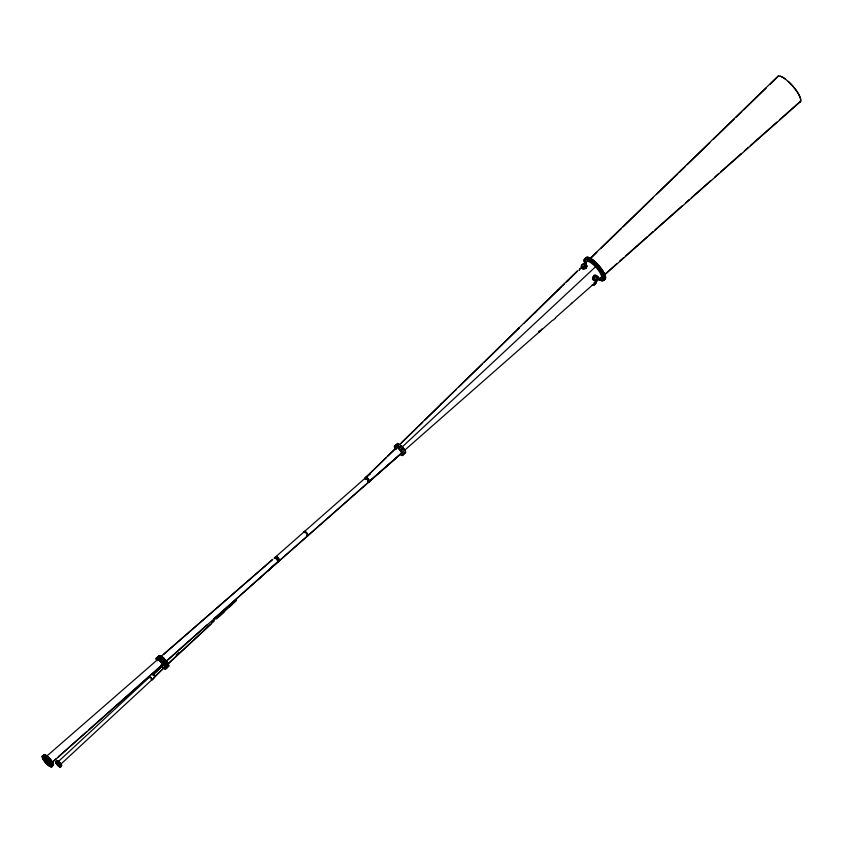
<?xml version="1.0" encoding="UTF-8"?>
<svg xmlns="http://www.w3.org/2000/svg" width="843" height="843" viewBox="0 0 843 843"><rect width="100%" height="100%" fill="white"/><g stroke="black" fill="none" stroke-linecap="round" stroke-linejoin="round"><path stroke-width="1.26" d="M267.368 571.406L278.053 561.891L203.047 628.657M585.284 261.657L584.789 260.951M585.463 262.805L584.831 262.268L585.305 262.531M586.96 260.076L586.296 259.37M588.361 258.39L588.077 257.81L588.667 258.38M589.067 260.466L589.542 260.729M590.964 261.625L591.354 262.004M593.187 263.532L592.629 263.121L593.272 263.617M596.296 263.395L596.928 264.07L596.264 263.364M598.551 265.977L598.109 265.334L598.783 265.977M599.879 267.589L600.511 268.127L599.879 267.452M600.427 279.855L599.763 279.149L600.395 279.686M601.586 273.785L600.922 273.079M602.05 274.955L602.355 275.218M602.576 279.929L601.944 279.391L602.576 279.887A14.268 4.099 48.7 0 0 599.131 267.663A14.268 4.099 48.7 0 0 585.179 258.664M59.663 765.033C53.931 761.482 60.454 763.516 59.168 764.264M60.222 766.888C58.831 765.718 61.318 768.163 61.181 765.707M149.643 677.382L150.897 677.688L152.088 679.616L61.581 763.484M153.004 674.927L162.762 665.517L153.004 674.758M151.266 679.405C152.868 680.375 156.06 676.36 153.869 675.085M154.691 676.465L165.386 666.391L152.183 679.711M585.411 259.444L586.033 260.055M585.495 262.974L585 262.268M585.137 260.16L585.421 260.74L585.063 260.065M591.449 262.331L590.848 261.625L591.417 262.162M596.644 266.925L597.044 267.452M598.435 265.882L598.109 265.334M598.446 269.107L598.772 269.655L598.477 269.096M600.311 271.636L599.91 271.109M601.354 279.644L601.681 280.192L601.386 279.634M603.367 278.485L602.956 277.958M603.082 279.233L602.513 278.854L603.072 279.265M588.024 257.947L588.593 258.358M596.433 266.915L597.044 267.516L596.602 266.925M598.109 265.45L598.72 265.956M602.756 277.958L603.367 278.548L602.924 277.958M267.895 570.711L277.937 561.691L213.859 618.794M43.393 756.55L43.077 756.087L43.604 756.508M42.572 756.371L42.751 756.751M43.119 758.879L43.299 758.784A6.017 1.728 48.7 0 0 50.591 765.992A6.017 1.728 48.7 0 0 47.535 759.206A6.017 1.728 48.7 0 0 43.372 758.816L43.088 758.9M44.647 756.845L44.11 756.371L44.637 756.782M45.807 755.75L45.427 755.18L45.891 755.676M46.017 757.688L45.691 757.583M47.071 758.689L47.535 759.037L47.082 758.489M48.841 757.941L48.325 757.446M47.113 763.769L47.187 763.884M48.641 760.112L49.063 760.66M49.906 758.963L50.317 759.554M48.831 765.497L48.42 764.907M49.737 765.75L50.222 766.308L49.748 765.75M50.886 763.579L51.349 764.074M52.361 762.43L52.666 762.883L52.34 762.462M50.928 766.435L50.949 766.403M51.549 764.917L51.845 765.412L51.571 764.917M51.286 765.813L51.75 766.298L51.455 765.739M43.362 755.37A7.281 2.086 48.7 0 1 48.314 757.13A7.281 2.086 48.7 0 1 53.467 764.77L51.708 766.909L53.478 764.801A7.218 2.076 48.7 0 0 48.441 757.193A7.218 2.076 48.7 0 0 43.457 755.37M59.4 765.065C56.449 760.228 57.103 766.034 59.4 765.065A1.897 0.548 47.2 0 1 58.019 763.8A1.897 0.548 47.2 0 1 57.366 762.536L57.788 764.064L59.684 765.17M57.482 762.515L59.558 764.622M156.84 659.89L156.44 659.363L156.924 659.69M157.472 658.394L157.462 658.415M161.066 656.412L161.171 656.497M159.97 659.69L159.612 659.521M156.176 659.057A7.281 2.086 48.7 0 1 161.182 660.354L163.163 662.45A7.281 2.086 48.7 0 1 164.385 668.71M164.027 658.668L163.605 658.257L164.069 658.657M160.75 665.685L161.287 666.212L160.844 665.833M162.731 662.271L162.973 662.767L162.762 662.271A7.218 2.076 48.7 0 1 166.113 667.751A7.218 2.076 48.7 0 1 163.89 668.488M165.175 659.921L165.639 660.469L163.69 658.141A7.281 2.086 48.7 0 0 158.684 656.855M165.365 662.861L165.671 663.315L165.386 662.851M163.784 667.846L164.174 668.404L163.827 667.846M164.965 665.822L164.806 665.643M166.493 661.808L166.977 662.166L166.503 661.607M165.091 668.383L164.849 668.12M165.597 667.371L165.291 666.918L165.818 667.329M167.883 663.841L167.399 663.283L167.841 663.841M165.776 668.362L165.312 667.761L165.723 668.32M401.553 446.368L401.099 445.821L401.51 446.368M582.576 267.684L584.726 265.703L586.918 265.882L586.317 268.253L583.356 269.096M595.611 279.539C599.721 269.307 585.716 280.708 597.023 280.34M370.604 473.344L365.356 477.96L370.499 473.545M539.278 331.836L541.891 329.065M483.882 362.553L484.778 361.636M577.17 271.088L400.53 443.608M531.585 315.935L529.436 318.127M534.494 313.196L559.078 289.233L557.676 290.529M485.547 360.962L519.33 327.906M422.628 422.406L418.233 426.569M456.2 389.498L425.114 419.877M441.648 403.428L440.942 404.124M417.38 427.401L403.102 441.321M536.011 311.699L532.639 314.913M365.809 477.412L397 446.959M401.405 442.986L403.112 441.31M458.74 387.032L482.291 364.092M569.973 278.559L577.718 270.972M559.71 288.538L561.986 286.325M563.135 285.219L564.273 284.102M365.841 477.517L386.073 457.833M387.917 456.042L396.189 447.981M590.037 258.516L777.362 76.766A17.092 4.91 48.7 0 1 785.233 78.894M590.269 258.759L596.855 252.363M600.627 248.706L621.333 228.622M623.209 226.788L653.336 197.568M657.097 193.911L677.814 173.816M679.69 171.993L685.338 166.514M687.224 164.691L709.817 142.773M713.578 139.116L734.285 119.021M736.171 117.198L741.819 111.719M743.705 109.885L766.287 87.967M770.059 84.321L777.583 77.008A16.755 4.816 48.7 0 1 778.574 76.239M526.064 321.383L528.308 319.212M524.378 323.017L524.936 322.469M208.98 625.98L206.82 627.982M402.016 447.127L595.316 266.989M566.549 281.889L568.825 279.813M56.281 762.061L57.324 761.103M56.576 762.567L56.892 761.914A2.613 0.759 47.2 0 0 57.082 762.82M58.083 761.809L149.548 677.034M58.462 763.758L58.978 763.252A1.897 0.548 47.2 0 1 59.421 763.747M176.166 655.127L179.043 652.461M211.582 622.303L218.284 616.096M222.51 612.197L225.397 609.51M246.999 589.489L248.906 587.719M167.367 664.421L214.217 621.006M218.874 616.686L231.899 604.621M167.43 664.505L205.913 628.846M60.243 766.087L61.571 765.296L61.149 764.759M229.096 607.339L236.472 600.532M210.95 624.189L209.696 625.285M216.525 618.962L223.975 612.113M567.307 281.204L568.825 279.834M166.155 661.239L207.062 624.863M277.969 561.933L368.823 481.89M166.261 661.365L203.037 628.667M278.021 561.986L369.023 481.859M257.947 579.773L260.772 577.265M52.319 762.135L56.239 758.658M58.199 756.919L86.618 731.724M88.578 729.996L162.088 664.832A3.467 0.991 48.7 0 1 161.224 664.864M51.455 763.126L162.204 664.958M604.852 274.26L616.644 263.838M619.584 261.225L623.514 257.747M625.485 256.009L647.108 236.883M649.068 235.144L652.998 231.667M654.969 229.928L682.482 205.597M685.433 202.984L689.363 199.506M691.323 197.768L710.976 180.381M714.906 176.904L718.837 173.437M720.807 171.698L741.44 153.437M744.39 150.834L748.321 147.356M750.291 145.618L776.825 122.151M779.764 119.537L800.407 101.286M604.094 275.376L800.629 101.529M157.251 659.69L158.168 658.889M158.284 659.005L44.742 757.889M395.715 449.614A6.438 1.855 48.7 0 1 394.619 445.684A6.438 1.855 48.7 0 1 398.707 447.833L401.226 445.631L403.133 447.654A6.438 1.855 48.7 0 1 404.176 453.113M275.661 556.865L365.24 478.076M161.182 660.354L163.69 658.141M400.351 454.546A6.438 1.855 48.7 0 0 403.27 454.883A6.438 1.855 48.7 0 0 400.625 449.867L403.133 447.654M163.163 662.45L165.671 660.238A7.281 2.086 48.7 0 1 166.893 666.497M368.886 481.722L401.479 453.176M404.629 450.278L552.555 320.277M555.505 317.674L601.786 276.852M601.449 277.716L602.218 277.031A10.959 3.151 48.7 0 0 602.345 275.861M162.414 664.769L163.12 664.158M603.725 280.087L605.4 278.611M369.371 481.406L400.962 453.639M369.445 481.501L402.058 452.912M161.751 655.854L272.521 559.457M163.69 654.379L272.721 559.499M553.25 320.108L555.305 318.327M593.261 263.796L592.903 263.185M600.395 279.823L599.931 279.149M602.576 280.055L602.113 279.391M152.91 674.653L153.574 674.895M158.094 658.394L158.495 658.91M602.334 275.239L602.513 275.619M153.026 674.59L153.869 675.138M154.448 676.581L154.417 675.749M594.694 264.892L595.19 265.598L594.747 264.955M598.277 268.949L598.741 269.444M601.133 279.486L601.649 279.981M164.448 667.287C165.692 667.245 162.688 664.2 163.036 665.791M582.703 268.791L585.748 268.474L587.023 265.861L585.706 265.06L583.672 265.988L582.292 267.6L582.703 268.791L581.828 267.178M603.967 274.028L603.809 273.532M593.008 279.634C602.123 282.363 592.977 268.232 593.008 279.634L594.094 280.234M601.491 269.57L601.997 270.203M587.666 259.707L588.182 260.202M594.789 264.955L595.158 265.429M601.502 269.518L602.05 270.16M396.61 445.547L396.221 445.02L396.537 445.504M161.308 661.007L161.466 660.923A3.467 0.991 48.7 0 0 159.875 659.437A3.635 1.043 48.7 0 1 161.571 660.996M47.176 756.592L47.008 756.129M592.871 260.698L592.566 260.076L592.871 260.698A12.508 3.593 48.7 0 0 590.89 259.391M161.182 666.37L160.887 666.139A7.218 2.076 48.7 0 0 162.446 667.519M594.663 261.783L594.768 261.888M585.168 260.15L585.432 260.498M602.85 279.012L603.145 279.349M60.359 763.484L60.211 763.305M164.185 661.344L162.393 659.289A7.281 2.086 48.7 0 0 157.378 657.993M164.132 661.218L164.459 661.312A7.281 2.086 48.7 0 1 166.819 667.856M603.061 271.846L603.145 271.962M398.707 447.833L400.625 449.867M44.416 760.607L44.089 760.523M585.253 266.293L586.317 268.253M594.083 282.542L595.032 284.291A2.571 1.528 -28.5 0 1 591.976 285.208M788.268 81.413A17.092 4.91 48.7 0 1 799.628 102.319M780.281 76.334A16.755 4.816 48.7 0 1 795.507 89.548A16.755 4.816 48.7 0 1 799.417 102.056M275.809 557.75A2.698 0.78 48.7 0 1 276.462 556.896A2.698 0.78 48.7 0 1 278.98 559.573A2.698 0.78 48.7 0 1 278.622 560.743A2.634 0.759 48.7 0 0 278.949 559.552A2.634 0.759 48.7 0 0 276.493 556.928A2.634 0.759 48.7 0 0 275.84 557.771A2.634 0.759 48.7 0 1 276.493 556.928A2.634 0.759 48.7 0 1 278.949 559.552A2.634 0.759 48.7 0 1 278.601 560.69M275.619 557.876A2.74 0.79 48.7 0 1 276.283 557.002A2.74 0.79 48.7 0 1 278.843 559.731A2.74 0.79 48.7 0 1 278.475 560.922M275.556 557.929A2.74 0.79 48.7 0 1 276.23 557.065A2.74 0.79 48.7 0 1 278.78 559.784A2.74 0.79 48.7 0 1 278.411 560.974M274.302 558.203A2.803 0.801 48.7 0 1 276.947 559.446A2.803 0.801 48.7 0 1 277.442 561.902M274.418 558.298A2.634 0.759 48.7 0 1 276.599 559.13A2.634 0.759 48.7 0 1 277.79 561.891A2.634 0.759 48.7 0 0 277.937 561.691M278.053 561.891A2.803 0.801 48.7 0 1 277.969 562.06M59.621 765.518A2.613 0.759 47.2 0 1 58.041 764.158M57.756 763.811A2.613 0.759 47.2 0 1 57.261 763.136M57.313 761.809A2.613 0.759 47.2 0 1 57.819 762.03M59.084 763.052A2.613 0.759 47.2 0 1 59.684 763.737M59.948 764.074A2.613 0.759 47.2 0 1 60.348 764.727M60.485 765.022A2.613 0.759 47.2 0 1 60.548 765.623M60.074 765.012A1.897 0.548 47.2 0 1 59.737 765.202M58.072 762.515A1.897 0.548 47.2 0 1 58.515 762.82M59.769 764.243A1.897 0.548 47.2 0 1 60.001 764.675M60.285 765.528A2.36 0.685 47.2 0 1 59.99 765.539M59.526 765.339A2.36 0.685 47.2 0 1 58.978 764.949M58.399 764.422A2.36 0.685 47.2 0 1 57.134 762.641M57.461 761.998A2.36 0.685 47.2 0 1 57.914 762.198M59.052 763.126A2.36 0.685 47.2 0 1 59.59 763.737M60.032 764.348A2.36 0.685 47.2 0 1 60.401 765.307M58.852 764A2.403 0.695 47.2 0 1 58.304 763.379M57.598 761.545A2.403 0.695 47.2 0 1 60.527 763.927M56.755 761.619A3.604 1.043 47.2 0 1 58.22 761.113A3.604 1.043 47.2 0 1 61.507 764.791A3.604 1.043 47.2 0 1 60.422 765.739M52.087 764.959A6.006 1.728 48.7 0 1 50.591 765.001M52.087 764.875A5.943 1.707 48.7 0 1 50.612 764.917M50.232 763.79A4.215 1.212 48.7 0 1 46.502 760.607A4.215 1.212 48.7 0 1 45.311 757.362M50.222 764.021A4.046 1.159 48.7 0 1 45.406 759.912A4.046 1.159 48.7 0 1 47.197 758.9M50.274 762.926A4.046 1.159 48.7 0 0 49.474 761.45A4.215 1.212 48.7 0 1 50.475 764M50.39 763.315A4.046 1.159 48.7 0 1 50.359 763.874M50.338 764.148A4.215 1.212 48.7 0 1 45.322 759.87A4.215 1.212 48.7 0 1 47.176 758.816M52.171 765.95A7.218 2.076 48.7 0 0 45.195 756.74A7.218 2.076 48.7 0 0 43.551 760.007A7.218 2.076 48.7 0 0 51.697 766.888A7.281 2.086 48.7 0 1 43.53 759.891A7.281 2.086 48.7 0 1 45.174 756.624A7.281 2.086 48.7 0 1 52.255 765.834M49.895 759.385A5.595 1.602 48.7 0 1 51.044 760.892M51.887 762.304A5.595 1.602 48.7 0 1 52.308 763.473M51.792 762.325A5.532 1.591 48.7 0 1 52.224 763.473M149.685 677.688A1.886 0.548 47.2 0 1 150.286 677.161A1.886 0.548 47.2 0 1 152.109 679.205A1.886 0.548 47.2 0 1 151.297 679.49M162.868 662.893A3.635 1.043 48.7 0 1 163.142 663.652M158.589 658.836A3.467 0.991 48.7 0 1 159.148 658.984M162.762 662.83A3.467 0.991 48.7 0 1 163.026 663.557M157.23 660.195A3.635 1.043 48.7 0 1 160.655 661.797A3.635 1.043 48.7 0 1 161.298 664.979M157.346 660.29A3.467 0.991 48.7 0 1 159.369 660.575A3.467 0.991 48.7 0 1 162.109 664.358M166.356 667.804A7.218 2.076 48.7 0 0 164.164 661.081L164.374 661.386A7.281 2.086 48.7 0 1 166.724 667.93M157.609 658.499A7.218 2.076 48.7 0 1 162.688 659.511L162.488 659.205A7.281 2.086 48.7 0 0 157.472 657.919M156.303 659.647A7.218 2.076 48.7 0 1 161.382 660.659M157.725 660.754A3.635 1.043 48.7 0 1 158.61 659.605A3.635 1.043 48.7 0 1 162.014 663.22A3.635 1.043 48.7 0 1 161.519 664.79M165.47 659.932A7.218 2.076 48.7 0 1 167.662 666.665M158.916 657.361A7.218 2.076 48.7 0 1 163.995 658.362M160.402 657.024A3.635 1.043 48.7 0 1 160.981 657.182M365.398 478.381A2.55 0.727 48.7 0 1 367.801 479.509A2.55 0.727 48.7 0 1 368.254 481.732M365.43 478.982A2.634 0.759 48.7 0 1 366.168 478.192A2.634 0.759 48.7 0 1 368.644 480.974A2.634 0.759 48.7 0 1 367.906 481.753M571.565 303.101A2.55 0.727 48.7 0 1 571.322 303.585M539.099 330.962A2.55 0.727 48.7 0 1 538.645 331.857M585.874 258.495A14.215 4.078 48.7 0 1 598.846 265.608A14.215 4.078 48.7 0 1 604.094 279.265M585.822 258.495A14.268 4.099 48.7 0 1 599.225 266.093A14.268 4.099 48.7 0 1 603.599 279.286M586.401 263.016A10.959 3.151 48.7 0 1 596.549 267.937A10.959 3.151 48.7 0 1 599.447 278.085M584.557 262.637A14.215 4.078 48.7 0 1 590.469 260.972A14.215 4.078 48.7 0 1 602.977 275.819A14.215 4.078 48.7 0 1 598.635 279.349M585.442 264.618A14.268 4.099 48.7 0 1 588.72 259.781A14.268 4.099 48.7 0 1 602.176 274.091A14.268 4.099 48.7 0 1 599.974 280.076M585.116 258.706A14.268 4.099 48.7 0 1 597.961 266.399A14.268 4.099 48.7 0 1 603.788 280.002M593.62 261.256A12.508 3.593 48.7 0 1 595.105 262.51M396.874 444.556A6.438 1.855 48.7 0 1 401.226 445.631M395.567 445.694A6.438 1.855 48.7 0 1 399.919 446.769L401.826 448.803A6.438 1.855 48.7 0 1 403.85 454.503M579.331 270.076A2.571 1.928 -61.2 0 1 580.975 268.158M579.12 270.498A2.698 2.023 -61.2 0 1 581.343 267.916M595.622 282.015A2.571 1.528 -28.5 0 1 595.032 284.291M595.896 282.163A2.698 1.602 -28.5 0 1 595.105 284.333A2.698 1.602 -28.5 0 1 592.25 285.366M397.907 447.201A3.741 1.075 48.7 0 1 399.593 448.455M397.833 447.075A3.909 1.128 48.7 0 1 398.665 447.591M396.41 449.098A3.909 1.128 48.7 0 1 398.865 449.034A3.909 1.128 48.7 0 1 401.11 453.608M365.683 479.182A2.698 0.78 48.7 0 1 366.073 477.939A2.698 0.78 48.7 0 1 368.749 480.784A2.698 0.78 48.7 0 1 368.043 481.69M365.873 478.266A2.634 0.759 48.7 0 1 366.726 477.728A2.634 0.759 48.7 0 1 369.076 480.278A2.634 0.759 48.7 0 1 368.812 481.469M365.778 478.15A2.74 0.79 48.7 0 1 367.959 478.74A2.74 0.79 48.7 0 1 369.002 481.595M365.209 479.077A2.74 0.79 48.7 0 1 365.873 478.202A2.74 0.79 48.7 0 1 368.433 480.931A2.74 0.79 48.7 0 1 368.064 482.122M275.935 557.592A2.74 0.79 48.7 0 1 276.609 556.728A2.74 0.79 48.7 0 1 279.17 559.446A2.74 0.79 48.7 0 1 278.801 560.637M303.849 532.291A2.74 0.79 48.7 0 1 306.43 533.503A2.74 0.79 48.7 0 1 306.926 535.895M304.376 532.576A2.74 0.79 48.7 0 1 305.05 531.701A2.74 0.79 48.7 0 1 307.611 534.43A2.74 0.79 48.7 0 1 307.242 535.621M304.608 532.376A2.74 0.79 48.7 0 1 305.282 531.501A2.74 0.79 48.7 0 1 307.843 534.23A2.74 0.79 48.7 0 1 307.474 535.421M603.145 277.231L602.482 276.652L603.145 277.231M55.754 762.357L56.249 762.862L55.754 762.357M56.681 763.99L57.187 764.496L56.681 763.99M58.325 765.655L58.831 766.171L58.357 765.644M395.009 446.095L395.493 446.611L395.04 446.073M402.09 454.546L402.585 455.062L402.185 454.546M587.55 259.707L588.214 260.413L587.645 259.686M395.852 446.137L396.326 446.664L395.852 446.137M401.257 454.493L401.742 455.02L401.257 454.493M397.106 446.822L397.58 447.359L397.137 446.811M398.36 443.924L398.844 444.461L398.36 443.924M398.581 448.033L399.045 448.581L398.623 448.033M58.525 761.461L58.999 761.988L58.525 761.461M400.046 449.604L400.509 450.141L400.098 449.593M402.564 447.391L403.028 447.939L402.564 447.391M401.3 451.268L401.753 451.816L401.342 451.268M395.019 447.812L395.462 448.371L395.061 447.823M403.818 449.056L404.261 449.604L403.871 449.066M402.132 452.786L402.575 453.344L402.185 452.796M517.56 329.35L519.204 328.064L517.56 329.35M394.735 446.664L395.167 447.222L394.787 446.674M402.417 453.934L402.88 454.472L402.417 453.934M57.84 762.926L57.756 762.862A2.666 0.769 47.2 0 0 56.671 763.653A2.666 0.769 47.2 0 0 59.927 766.287A2.666 0.769 47.2 0 0 57.851 762.957A2.624 0.759 47.2 0 0 56.734 763.642A2.624 0.759 47.2 0 0 59.927 766.224A2.624 0.759 47.2 0 0 57.882 762.957M57.377 763.568A1.897 0.548 47.2 0 0 59.695 765.455A1.897 0.548 47.2 0 0 58.23 763.084A1.897 0.548 47.2 0 0 57.377 763.568M56.723 763.4A2.35 0.685 47.2 0 0 59.621 766.045A2.35 0.685 47.2 0 0 58.22 763.337A2.35 0.685 47.2 0 0 56.723 763.4M56.165 763.389A3.646 1.054 47.2 0 0 60.601 766.982A3.646 1.054 47.2 0 0 57.777 762.441A3.646 1.054 47.2 0 0 56.165 763.389A3.604 1.043 47.2 0 0 60.548 766.982A3.604 1.043 47.2 0 0 57.745 762.494A3.604 1.043 47.2 0 0 56.154 763.431M45.037 760.238A4.046 1.159 48.7 0 0 49.853 764.348A4.046 1.159 48.7 0 0 46.829 759.227A4.046 1.159 48.7 0 0 45.037 760.238M43.699 759.079A5.796 1.665 48.7 0 0 50.675 765.75A5.796 1.665 48.7 0 0 47.345 758.974A5.796 1.665 48.7 0 0 43.699 759.079M43.594 758.974A6.006 1.728 48.7 0 0 50.822 765.908A6.006 1.728 48.7 0 0 47.366 758.869A6.006 1.728 48.7 0 0 43.594 758.974M592.956 260.982A12.234 3.509 48.7 0 0 590.964 259.676A12.255 3.52 48.7 0 1 592.987 260.94M582.913 267.294A2.571 1.528 -28.5 0 0 586.117 264.481A2.571 1.528 -28.5 0 0 582.281 264.66A2.571 1.528 -28.5 0 0 582.913 267.294M582.481 267.368A2.698 1.602 -28.5 0 0 586.264 264.723A2.698 1.602 -28.5 0 0 582.566 264.333A2.698 1.602 -28.5 0 0 582.481 267.368M596.328 280.782A2.571 1.928 -61.2 0 0 597.687 276.609A2.571 1.928 -61.2 0 0 594.094 278.179A2.571 1.928 -61.2 0 0 596.328 280.782M596.718 280.698A2.698 2.023 -61.2 0 0 597.508 276.272A2.698 2.023 -61.2 0 0 593.883 278.611A2.698 2.023 -61.2 0 0 596.718 280.698"/></g></svg>
